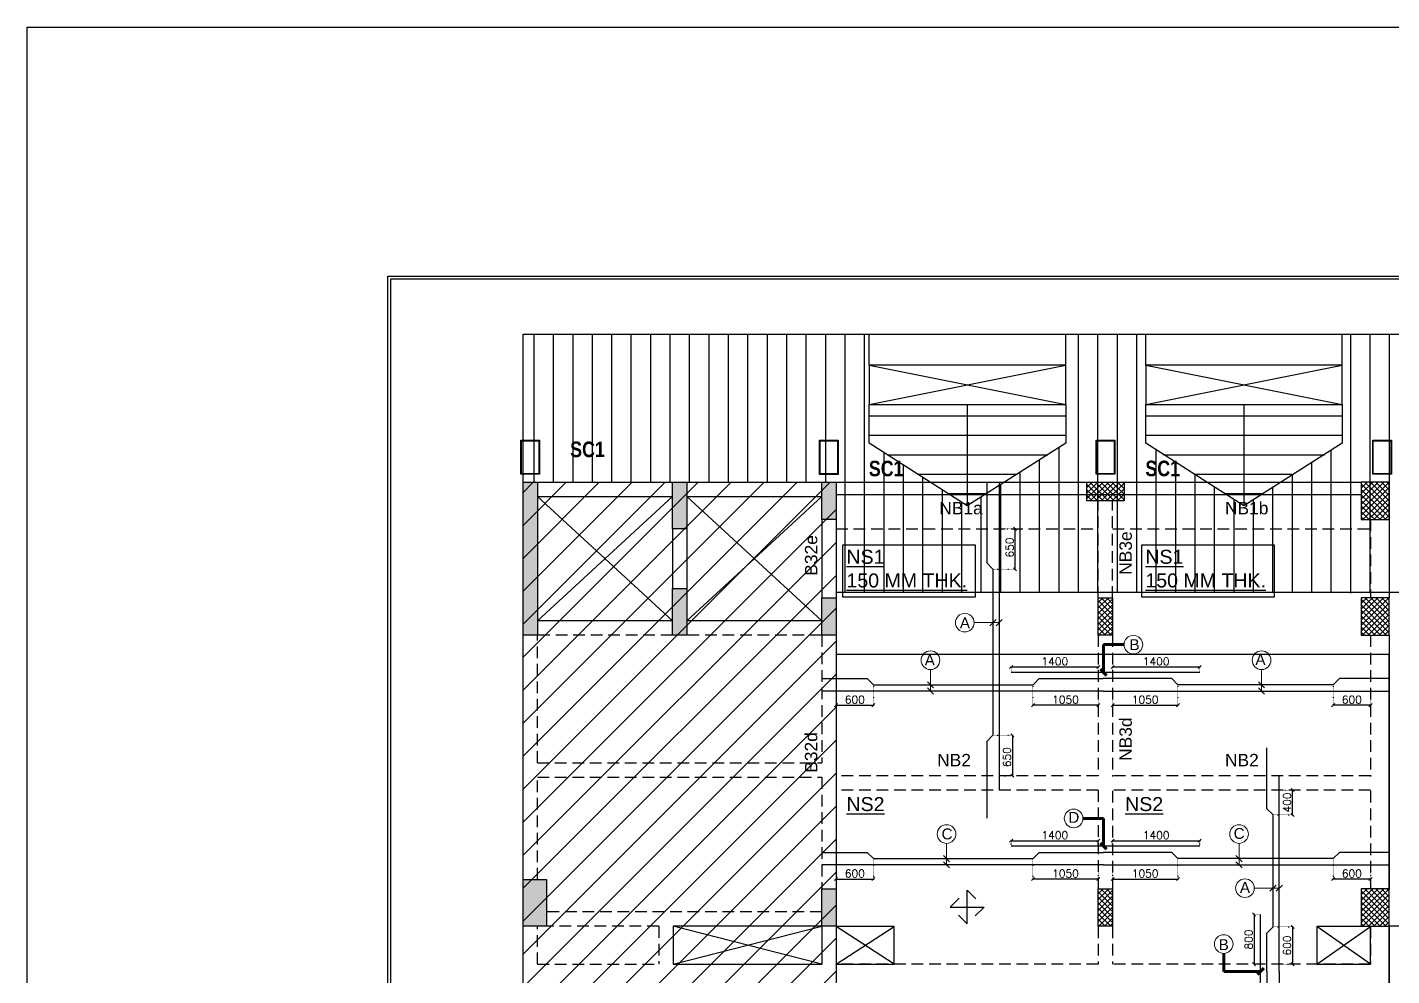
# Model space of a CAD drawing. Header units: millimetres. Extents: x 1864042 to 2029466, y -1645991 to -1593441.
# Drawn here: x 1864042 to 1885972, y -1608689 to -1593441 of the extents above; entities that cross this region are included whole.
import ezdxf

# ---------------------------------------------------------------- set-up
doc = ezdxf.new("R2010")
doc.units = ezdxf.units.MM
doc.header["$MEASUREMENT"] = 0
doc.header["$PDMODE"] = 98
for name, pattern in [('1', [0]), ('CONTINOUS', [0]), ('DOT', [0.25, 0, -0.25]), ('HIDDEN', [0.375, 0.25, -0.125])]:
    doc.linetypes.add(name, pattern=pattern)
for name, color, linetype in [('BEAM NO', 7, '1'), ('BEAM-230X300', 122, 'Continuous'), ('BEAM-230X450', 31, 'Continuous'), ('BEAM-230X600', 150, 'Continuous'), ('BEAM-300X600', 4, 'Continuous'), ('DIM', 191, 'Continuous'), ('Main Block', 7, 'Continuous'), ('Roof', 7, 'Continuous'), ('s-steel', 1, 'Continuous'), ('S-STRU. CUTOUT', 3, 'Continuous'), ('SLAB NO.', 4, 'Continuous'), ('STEEL', 1, 'Continuous'), ('Steel Col', 2, 'Continuous'), ('STR.COLUMN', 1, 'Continuous')]:
    doc.layers.add(name, color=color, linetype=linetype)
for name, color, linetype, lineweight in [('LEADER', 191, 'Continuous', 15), ('S-B5-230X600', 120, 'HIDDEN', 25), ('SLAB STEEL MARK', 133, 'Continuous', 30)]:
    doc.layers.add(name, color=color, linetype=linetype, lineweight=lineweight)
doc.styles.add('arial', font='arial.ttf')
doc.styles.add('DEEPAK', font='arial.ttf')
doc.styles.add('G3-TEXT', font='ARIALNB.TTF', dxfattribs={"height": 3})
doc.styles.add('ROMANS', font='romans.shx')
doc.styles.add('RS', font='romans.shx', dxfattribs={"width": 0.9})
doc.styles.add('style1', font='arial.ttf')
doc.dimstyles.new('KRUNAL-MM', dxfattribs={"dimtxt": 50, "dimasz": 35, "dimexe": 25, "dimexo": 0, "dimgap": 15, "dimtad": 1, "dimdec": 0, "dimzin": 0, "dimdsep": 46, "dimtxsty": 'RS', "dimblk": 'OBLIQUE', "dimcen": 0, "dimdle": 25, "dimclrd": 256, "dimclre": 256, "dimclrt": 7, "dimadec": 0, "dimazin": 0, "dimtfac": 1, "dimtdec": 0, "dimtix": 1, "dimtmove": 0, "dimatfit": 2, "dimfxl": 1, "dimtolj": 1, "dimtzin": 0, "dimlwd": -1, "dimlwe": -1, "dimarcsym": 0})
doc.dimstyles.new('pag', dxfattribs={"dimtxt": 180, "dimasz": 150, "dimexe": 100, "dimexo": 0, "dimgap": 50, "dimtad": 1, "dimdec": 0, "dimzin": 0, "dimdsep": 46, "dimtxsty": 'ROMANS', "dimblk": 'OBLIQUE', "dimcen": 0, "dimdle": 100, "dimclrd": 256, "dimclre": 256, "dimclrt": 256, "dimadec": 0, "dimazin": 0, "dimtfac": 1, "dimtdec": 0, "dimtmove": 2, "dimatfit": 3, "dimfxl": 1, "dimtolj": 1, "dimtzin": 0, "dimlwd": -1, "dimlwe": -1, "dimarcsym": 0})
pattern_1 = [(180, (175556.25, 0.07), (-4e-14, -312.5), [])]
pattern_2 = [(180, (171111.34, 0.06), (-4e-14, -312.5), [])]
pattern_3 = [(45, (95651.047, -572329.17), (-44.1941738, 44.1941738), []), (135, (95651.047, -572329.17), (-44.1941738, -44.1941738), [])]

# ---------------------------------------------------------------- blocks, each defined once
blk = doc.blocks.new('Roof_Latest')
at = {"layer": 'Roof', "transparency": 33554559}
h = blk.add_hatch(dxfattribs=at)
h.set_pattern_fill('ANSI31', color=8, scale=2500, angle=45)
h.paths.add_polyline_path([(1606962, -1500379), (1605378, -1501384), (1603802, -1500379), (1603802, -1499754), (1603802, -1499126), (1603802, -1498626), (1602517, -1498626), (1602517, -1499126), (1602517, -1499754), (1602517, -1500379), (1600933, -1501384), (1599357, -1500379), (1599357, -1499754), (1599357, -1499126), (1599357, -1498626), (1593795, -1498626), (1593795, -1501004), (1598825, -1501004), (1598825, -1502776), (1609207, -1502789), (1621271, -1498626), (1606962, -1498626), (1606962, -1499126), (1606962, -1499754)])
h = blk.add_hatch(dxfattribs=at)
h.set_pattern_fill('ANSI31', color=8, scale=2500, angle=135)
h.set_pattern_definition(pattern_2)
h.paths.add_polyline_path([(1600933, -1499754), (1599357, -1499754), (1599357, -1500379), (1600933, -1501384), (1600933, -1499754)])
h = blk.add_hatch(dxfattribs=at)
h.set_pattern_fill('ANSI31', color=8, scale=2500, angle=135)
h.set_pattern_definition(pattern_2)
h.paths.add_polyline_path([(1600933, -1501384), (1602517, -1500379), (1602517, -1499754), (1600933, -1499754)])
h = blk.add_hatch(dxfattribs=at)
h.set_pattern_fill('ANSI31', color=8, scale=2500, angle=135)
h.set_pattern_definition(pattern_1)
h.paths.add_polyline_path([(1605378, -1499754), (1603802, -1499754), (1603802, -1500379), (1605378, -1501384), (1605378, -1499754)])
h = blk.add_hatch(dxfattribs=at)
h.set_pattern_fill('ANSI31', color=8, scale=2500, angle=135)
h.set_pattern_definition(pattern_1)
h.paths.add_polyline_path([(1605378, -1501384), (1606962, -1500379), (1606962, -1499754), (1605378, -1499754)])
at = {"layer": 'Roof', "color": 6}
for p, q in [((1593795, -1524494), (1593795, -1498626)), ((1593795, -1498626), (1621271, -1498626)), ((1599357, -1499126), (1599357, -1498626)), ((1602517, -1499126), (1602517, -1498626)), ((1603802, -1499126), (1603802, -1498626)), ((1606962, -1499126), (1606962, -1498626)), ((1602517, -1499126), (1599357, -1499126)), ((1599357, -1499126), (1599357, -1499754)), ((1602517, -1499754), (1602517, -1499126)), ((1606962, -1499126), (1603802, -1499126)), ((1603802, -1499126), (1603802, -1499754)), ((1606962, -1499754), (1606962, -1499126)), ((1599357, -1499754), (1602517, -1499754)), ((1599357, -1500379), (1599357, -1499754)), ((1599357, -1499754), (1602517, -1499754)), ((1600933, -1499754), (1600933, -1501384)), ((1602517, -1499754), (1602517, -1500379)), ((1603802, -1499754), (1606962, -1499754)), ((1603802, -1500379), (1603802, -1499754)), ((1603802, -1499754), (1606962, -1499754)), ((1605378, -1499754), (1605378, -1501384)), ((1606962, -1499754), (1606962, -1500379)), ((1600933, -1501384), (1599357, -1500379)), ((1602517, -1500379), (1600933, -1501384)), ((1605378, -1501384), (1603802, -1500379)), ((1606962, -1500379), (1605378, -1501384)), ((1593795, -1501004), (1598825, -1501004)), ((1598825, -1501004), (1598825, -1519364)), ((1600933, -1501384), (1600933, -1501384)), ((1605378, -1501384), (1605378, -1501384)), ((1609207, -1502776), (1598825, -1502776)), ((1607715, -1503774), (1598825, -1503774)), ((1607715, -1515564), (1607715, -1503774)), ((1621271, -1508144), (1607715, -1508144))]:
    blk.add_line(p, q, dxfattribs=at)
at = {"layer": 'S-STRU. CUTOUT', "ltscale": 0.5}
for p, q in [((1599357, -1499126), (1602517, -1499754)), ((1599357, -1499754), (1602517, -1499126)), ((1603802, -1499126), (1606962, -1499754)), ((1603802, -1499754), (1606962, -1499126))]:
    blk.add_line(p, q, dxfattribs=at)
blk = doc.blocks.new('_Oblique')
at = {"color": 0, "linetype": 'ByBlock', "lineweight": -2}
blk.add_line((-0.5, -0.5), (0.5, 0.5), dxfattribs=at)
blk = doc.blocks.new('*D28')
at = {"layer": 'Defpoints', "color": 0, "transparency": 16777216}
for p in [(1880206, -1604013), (1881256, -1604113), (1880206, -1604340)]:
    blk.add_point(p, dxfattribs=at)
at = {"layer": 'DIM', "color": 191, "linetype": 'DOT', "ltscale": 5, "transparency": 16777216}
for p, q in [((1880206, -1604023), (1880206, -1604350)), ((1881256, -1604123), (1881256, -1604350))]:
    blk.add_line(p, q, dxfattribs=at)
at = {"layer": 'DIM', "color": 191, "ltscale": 5, "transparency": 16777216}
blk.add_line((1881266, -1604340), (1880196, -1604340), dxfattribs=at)
at = {"layer": 'DIM', "color": 191, "linetype": 'ByBlock', "transparency": 16777216, "xscale": 50, "yscale": 50, "zscale": 50, "rotation": 180}
blk.add_blockref('_Oblique', (1880206, -1604340), dxfattribs=at)
at = {"layer": 'DIM', "color": 191, "linetype": 'ByBlock', "transparency": 16777216, "xscale": 50, "yscale": 50, "zscale": 50}
blk.add_blockref('_Oblique', (1881256, -1604340), dxfattribs=at)
at = {"layer": 'DIM', "color": 7, "transparency": 16777216, "insert": (1880731, -1604252), "char_height": 125, "attachment_point": 5, "style": 'ROMANS'}
blk.add_mtext('\\A1;1050', dxfattribs=at)
blk = doc.blocks.new('*D29')
at = {"layer": 'Defpoints', "color": 0, "transparency": 16777216}
for p in [(1877041, -1604113), (1877641, -1604013), (1877641, -1604340)]:
    blk.add_point(p, dxfattribs=at)
at = {"layer": 'DIM', "color": 191, "linetype": 'DOT', "ltscale": 5, "transparency": 16777216}
for p, q in [((1877041, -1604123), (1877041, -1604350)), ((1877641, -1604023), (1877641, -1604350))]:
    blk.add_line(p, q, dxfattribs=at)
at = {"layer": 'DIM', "color": 191, "ltscale": 5, "transparency": 16777216}
blk.add_line((1877031, -1604340), (1877651, -1604340), dxfattribs=at)
at = {"layer": 'DIM', "color": 191, "linetype": 'ByBlock', "transparency": 16777216, "xscale": 50, "yscale": 50, "zscale": 50, "rotation": 180}
blk.add_blockref('_Oblique', (1877041, -1604340), dxfattribs=at)
at = {"layer": 'DIM', "color": 191, "linetype": 'ByBlock', "transparency": 16777216, "xscale": 50, "yscale": 50, "zscale": 50}
blk.add_blockref('_Oblique', (1877641, -1604340), dxfattribs=at)
at = {"layer": 'DIM', "color": 7, "transparency": 16777216, "insert": (1877341, -1604252), "char_height": 125, "attachment_point": 5, "style": 'ROMANS'}
blk.add_mtext('\\A1;600', dxfattribs=at)
blk = doc.blocks.new('*D30')
at = {"layer": 'Defpoints', "color": 0, "transparency": 16777216}
for p in [(1881486, -1604113), (1882535, -1604013), (1882535, -1604340)]:
    blk.add_point(p, dxfattribs=at)
at = {"layer": 'DIM', "color": 191, "linetype": 'DOT', "ltscale": 5, "transparency": 16777216}
for p, q in [((1881486, -1604123), (1881486, -1604350)), ((1882535, -1604023), (1882535, -1604350))]:
    blk.add_line(p, q, dxfattribs=at)
at = {"layer": 'DIM', "color": 191, "ltscale": 5, "transparency": 16777216}
blk.add_line((1881476, -1604340), (1882545, -1604340), dxfattribs=at)
at = {"layer": 'DIM', "color": 191, "linetype": 'ByBlock', "transparency": 16777216, "xscale": 50, "yscale": 50, "zscale": 50, "rotation": 180}
blk.add_blockref('_Oblique', (1881486, -1604340), dxfattribs=at)
at = {"layer": 'DIM', "color": 191, "linetype": 'ByBlock', "transparency": 16777216, "xscale": 50, "yscale": 50, "zscale": 50}
blk.add_blockref('_Oblique', (1882535, -1604340), dxfattribs=at)
at = {"layer": 'DIM', "color": 7, "transparency": 16777216, "insert": (1882011, -1604252), "char_height": 125, "attachment_point": 5, "style": 'ROMANS'}
blk.add_mtext('\\A1;1050', dxfattribs=at)
blk = doc.blocks.new('*D31')
at = {"layer": 'Defpoints', "color": 0, "transparency": 16777216}
for p in [(1885031, -1604013), (1885631, -1604113), (1885031, -1604340)]:
    blk.add_point(p, dxfattribs=at)
at = {"layer": 'DIM', "color": 191, "linetype": 'DOT', "ltscale": 5, "transparency": 16777216}
for p, q in [((1885031, -1604023), (1885031, -1604350)), ((1885631, -1604123), (1885631, -1604350))]:
    blk.add_line(p, q, dxfattribs=at)
at = {"layer": 'DIM', "color": 191, "ltscale": 5, "transparency": 16777216}
blk.add_line((1885641, -1604340), (1885021, -1604340), dxfattribs=at)
at = {"layer": 'DIM', "color": 191, "linetype": 'ByBlock', "transparency": 16777216, "xscale": 50, "yscale": 50, "zscale": 50, "rotation": 180}
blk.add_blockref('_Oblique', (1885031, -1604340), dxfattribs=at)
at = {"layer": 'DIM', "color": 191, "linetype": 'ByBlock', "transparency": 16777216, "xscale": 50, "yscale": 50, "zscale": 50}
blk.add_blockref('_Oblique', (1885631, -1604340), dxfattribs=at)
at = {"layer": 'DIM', "color": 7, "transparency": 16777216, "insert": (1885331, -1604252), "char_height": 125, "attachment_point": 5, "style": 'ROMANS'}
blk.add_mtext('\\A1;600', dxfattribs=at)
blk = doc.blocks.new('*D32')
at = {"layer": 'Defpoints', "color": 0, "transparency": 16777216}
for p in [(1881256, -1603724), (1879856, -1603813), (1881256, -1603813)]:
    blk.add_point(p, dxfattribs=at)
at = {"layer": 'DIM', "color": 191, "ltscale": 5, "transparency": 16777216}
blk.add_line((1879846, -1603724), (1881266, -1603724), dxfattribs=at)
at = {"layer": 'DIM', "color": 191, "linetype": 'DOT', "ltscale": 5, "transparency": 16777216}
for p, q in [((1879856, -1603803), (1879856, -1603714)), ((1881256, -1603803), (1881256, -1603714))]:
    blk.add_line(p, q, dxfattribs=at)
at = {"layer": 'DIM', "color": 191, "linetype": 'ByBlock', "transparency": 16777216, "xscale": 50, "yscale": 50, "zscale": 50, "rotation": 180}
blk.add_blockref('_Oblique', (1879856, -1603724), dxfattribs=at)
at = {"layer": 'DIM', "color": 191, "linetype": 'ByBlock', "transparency": 16777216, "xscale": 50, "yscale": 50, "zscale": 50}
blk.add_blockref('_Oblique', (1881256, -1603724), dxfattribs=at)
at = {"layer": 'DIM', "color": 7, "transparency": 16777216, "insert": (1880556, -1603636), "char_height": 125, "attachment_point": 5, "style": 'ROMANS'}
blk.add_mtext('\\A1;1400', dxfattribs=at)
blk = doc.blocks.new('*D33')
at = {"layer": 'Defpoints', "color": 0, "transparency": 16777216}
for p in [(1882886, -1603724), (1881486, -1603813), (1882886, -1603813)]:
    blk.add_point(p, dxfattribs=at)
at = {"layer": 'DIM', "color": 191, "ltscale": 5, "transparency": 16777216}
blk.add_line((1881476, -1603724), (1882896, -1603724), dxfattribs=at)
at = {"layer": 'DIM', "color": 191, "linetype": 'DOT', "ltscale": 5, "transparency": 16777216}
for p, q in [((1881486, -1603803), (1881486, -1603714)), ((1882886, -1603803), (1882886, -1603714))]:
    blk.add_line(p, q, dxfattribs=at)
at = {"layer": 'DIM', "color": 191, "linetype": 'ByBlock', "transparency": 16777216, "xscale": 50, "yscale": 50, "zscale": 50, "rotation": 180}
blk.add_blockref('_Oblique', (1881486, -1603724), dxfattribs=at)
at = {"layer": 'DIM', "color": 191, "linetype": 'ByBlock', "transparency": 16777216, "xscale": 50, "yscale": 50, "zscale": 50}
blk.add_blockref('_Oblique', (1882886, -1603724), dxfattribs=at)
at = {"layer": 'DIM', "color": 7, "transparency": 16777216, "insert": (1882186, -1603636), "char_height": 125, "attachment_point": 5, "style": 'ROMANS'}
blk.add_mtext('\\A1;1400', dxfattribs=at)
blk = doc.blocks.new('*D34')
at = {"layer": 'Defpoints', "color": 0, "transparency": 16777216}
for p in [(1879562, -1604824), (1879661, -1605474), (1879875, -1605474)]:
    blk.add_point(p, dxfattribs=at)
at = {"layer": 'DIM', "color": 191, "linetype": 'DOT', "ltscale": 5, "transparency": 16777216}
for p, q in [((1879572, -1604824), (1879885, -1604824)), ((1879671, -1605474), (1879885, -1605474))]:
    blk.add_line(p, q, dxfattribs=at)
at = {"layer": 'DIM', "color": 191, "ltscale": 5, "transparency": 16777216}
blk.add_line((1879875, -1604814), (1879875, -1605484), dxfattribs=at)
at = {"layer": 'DIM', "color": 191, "linetype": 'ByBlock', "transparency": 16777216, "xscale": 50, "yscale": 50, "zscale": 50}
for p, rotation in [((1879875, -1604824), 90), ((1879875, -1605474), 270)]:
    blk.add_blockref('_Oblique', p, dxfattribs=dict(at, rotation=rotation))
at = {"layer": 'DIM', "color": 7, "transparency": 16777216, "insert": (1879787, -1605174), "char_height": 125, "attachment_point": 5, "rotation": 90, "style": 'ROMANS'}
blk.add_mtext('\\A1;650', dxfattribs=at)
blk = doc.blocks.new('*D35')
at = {"layer": 'Defpoints', "color": 0, "transparency": 16777216}
for p in [(1879662, -1601504), (1879918, -1601504), (1879562, -1602154)]:
    blk.add_point(p, dxfattribs=at)
at = {"layer": 'DIM', "color": 191, "linetype": 'DOT', "ltscale": 5, "transparency": 16777216}
for p, q in [((1879672, -1601504), (1879928, -1601504)), ((1879572, -1602154), (1879928, -1602154))]:
    blk.add_line(p, q, dxfattribs=at)
at = {"layer": 'DIM', "color": 191, "ltscale": 5, "transparency": 16777216}
blk.add_line((1879918, -1602164), (1879918, -1601494), dxfattribs=at)
at = {"layer": 'DIM', "color": 191, "linetype": 'ByBlock', "transparency": 16777216, "xscale": 50, "yscale": 50, "zscale": 50}
for p, rotation in [((1879918, -1601504), 90), ((1879918, -1602154), 270)]:
    blk.add_blockref('_Oblique', p, dxfattribs=dict(at, rotation=rotation))
at = {"layer": 'DIM', "color": 7, "transparency": 16777216, "insert": (1879830, -1601804), "char_height": 125, "attachment_point": 5, "rotation": 90, "style": 'ROMANS'}
blk.add_mtext('\\A1;650', dxfattribs=at)
blk = doc.blocks.new('*D40')
at = {"layer": 'Defpoints', "color": 0, "transparency": 16777216}
for p in [(1884164, -1605704), (1884378, -1605704), (1884065, -1606104)]:
    blk.add_point(p, dxfattribs=at)
at = {"layer": 'DIM', "color": 191, "linetype": 'DOT', "ltscale": 5, "transparency": 16777216}
for p, q in [((1884174, -1605704), (1884388, -1605704)), ((1884075, -1606104), (1884388, -1606104))]:
    blk.add_line(p, q, dxfattribs=at)
at = {"layer": 'DIM', "color": 191, "ltscale": 5, "transparency": 16777216}
blk.add_line((1884378, -1606114), (1884378, -1605694), dxfattribs=at)
at = {"layer": 'DIM', "color": 191, "linetype": 'ByBlock', "transparency": 16777216, "xscale": 50, "yscale": 50, "zscale": 50}
for p, rotation in [((1884378, -1605704), 90), ((1884378, -1606104), 270)]:
    blk.add_blockref('_Oblique', p, dxfattribs=dict(at, rotation=rotation))
at = {"layer": 'DIM', "color": 7, "transparency": 16777216, "insert": (1884290, -1605904), "char_height": 125, "attachment_point": 5, "rotation": 90, "style": 'ROMANS'}
blk.add_mtext('\\A1;400', dxfattribs=at)
blk = doc.blocks.new('*D41')
at = {"layer": 'Defpoints', "color": 0, "transparency": 16777216}
for p in [(1884065, -1607904), (1884165, -1608504), (1884378, -1608504)]:
    blk.add_point(p, dxfattribs=at)
at = {"layer": 'DIM', "color": 191, "ltscale": 5, "transparency": 16777216}
blk.add_line((1884378, -1607894), (1884378, -1608514), dxfattribs=at)
at = {"layer": 'DIM', "color": 191, "linetype": 'DOT', "ltscale": 5, "transparency": 16777216}
for p, q in [((1884075, -1607904), (1884388, -1607904)), ((1884175, -1608504), (1884388, -1608504))]:
    blk.add_line(p, q, dxfattribs=at)
at = {"layer": 'DIM', "color": 191, "linetype": 'ByBlock', "transparency": 16777216, "xscale": 50, "yscale": 50, "zscale": 50}
for p, rotation in [((1884378, -1607904), 90), ((1884378, -1608504), 270)]:
    blk.add_blockref('_Oblique', p, dxfattribs=dict(at, rotation=rotation))
at = {"layer": 'DIM', "color": 7, "transparency": 16777216, "insert": (1884290, -1608204), "char_height": 125, "attachment_point": 5, "rotation": 90, "style": 'ROMANS'}
blk.add_mtext('\\A1;600', dxfattribs=at)
blk = doc.blocks.new('*D45')
at = {"layer": 'Defpoints', "color": 0, "transparency": 16777216}
for p in [(1883864, -1607704), (1883759, -1608504), (1883864, -1608504)]:
    blk.add_point(p, dxfattribs=at)
at = {"layer": 'DIM', "color": 191, "linetype": 'DOT', "ltscale": 5, "transparency": 16777216}
for p, q in [((1883854, -1607704), (1883749, -1607704)), ((1883854, -1608504), (1883749, -1608504))]:
    blk.add_line(p, q, dxfattribs=at)
at = {"layer": 'DIM', "color": 191, "ltscale": 5, "transparency": 16777216}
blk.add_line((1883759, -1607694), (1883759, -1608514), dxfattribs=at)
at = {"layer": 'DIM', "color": 191, "linetype": 'ByBlock', "transparency": 16777216, "xscale": 50, "yscale": 50, "zscale": 50}
for p, rotation in [((1883759, -1607704), 90), ((1883759, -1608504), 270)]:
    blk.add_blockref('_Oblique', p, dxfattribs=dict(at, rotation=rotation))
at = {"layer": 'DIM', "color": 7, "transparency": 16777216, "insert": (1883672, -1608104), "char_height": 125, "attachment_point": 5, "rotation": 90, "style": 'ROMANS'}
blk.add_mtext('\\A1;800', dxfattribs=at)
blk = doc.blocks.new('*D46')
at = {"layer": 'Defpoints', "color": 0, "transparency": 16777216}
for p in [(1880206, -1606807), (1881256, -1606907), (1880206, -1607134)]:
    blk.add_point(p, dxfattribs=at)
at = {"layer": 'DIM', "color": 191, "linetype": 'DOT', "ltscale": 5, "transparency": 16777216}
for p, q in [((1880206, -1606817), (1880206, -1607144)), ((1881256, -1606917), (1881256, -1607144))]:
    blk.add_line(p, q, dxfattribs=at)
at = {"layer": 'DIM', "color": 191, "ltscale": 5, "transparency": 16777216}
blk.add_line((1881266, -1607134), (1880196, -1607134), dxfattribs=at)
at = {"layer": 'DIM', "color": 191, "linetype": 'ByBlock', "transparency": 16777216, "xscale": 50, "yscale": 50, "zscale": 50, "rotation": 180}
blk.add_blockref('_Oblique', (1880206, -1607134), dxfattribs=at)
at = {"layer": 'DIM', "color": 191, "linetype": 'ByBlock', "transparency": 16777216, "xscale": 50, "yscale": 50, "zscale": 50}
blk.add_blockref('_Oblique', (1881256, -1607134), dxfattribs=at)
at = {"layer": 'DIM', "color": 7, "transparency": 16777216, "insert": (1880731, -1607046), "char_height": 125, "attachment_point": 5, "style": 'ROMANS'}
blk.add_mtext('\\A1;1050', dxfattribs=at)
blk = doc.blocks.new('*D47')
at = {"layer": 'Defpoints', "color": 0, "transparency": 16777216}
for p in [(1877041, -1606907), (1877641, -1606807), (1877641, -1607134)]:
    blk.add_point(p, dxfattribs=at)
at = {"layer": 'DIM', "color": 191, "linetype": 'DOT', "ltscale": 5, "transparency": 16777216}
for p, q in [((1877041, -1606917), (1877041, -1607144)), ((1877641, -1606817), (1877641, -1607144))]:
    blk.add_line(p, q, dxfattribs=at)
at = {"layer": 'DIM', "color": 191, "ltscale": 5, "transparency": 16777216}
blk.add_line((1877031, -1607134), (1877651, -1607134), dxfattribs=at)
at = {"layer": 'DIM', "color": 191, "linetype": 'ByBlock', "transparency": 16777216, "xscale": 50, "yscale": 50, "zscale": 50, "rotation": 180}
blk.add_blockref('_Oblique', (1877041, -1607134), dxfattribs=at)
at = {"layer": 'DIM', "color": 191, "linetype": 'ByBlock', "transparency": 16777216, "xscale": 50, "yscale": 50, "zscale": 50}
blk.add_blockref('_Oblique', (1877641, -1607134), dxfattribs=at)
at = {"layer": 'DIM', "color": 7, "transparency": 16777216, "insert": (1877341, -1607046), "char_height": 125, "attachment_point": 5, "style": 'ROMANS'}
blk.add_mtext('\\A1;600', dxfattribs=at)
blk = doc.blocks.new('*D48')
at = {"layer": 'Defpoints', "color": 0, "transparency": 16777216}
for p in [(1881486, -1606907), (1882535, -1606807), (1882535, -1607134)]:
    blk.add_point(p, dxfattribs=at)
at = {"layer": 'DIM', "color": 191, "linetype": 'DOT', "ltscale": 5, "transparency": 16777216}
for p, q in [((1881486, -1606917), (1881486, -1607144)), ((1882535, -1606817), (1882535, -1607144))]:
    blk.add_line(p, q, dxfattribs=at)
at = {"layer": 'DIM', "color": 191, "ltscale": 5, "transparency": 16777216}
blk.add_line((1881476, -1607134), (1882545, -1607134), dxfattribs=at)
at = {"layer": 'DIM', "color": 191, "linetype": 'ByBlock', "transparency": 16777216, "xscale": 50, "yscale": 50, "zscale": 50, "rotation": 180}
blk.add_blockref('_Oblique', (1881486, -1607134), dxfattribs=at)
at = {"layer": 'DIM', "color": 191, "linetype": 'ByBlock', "transparency": 16777216, "xscale": 50, "yscale": 50, "zscale": 50}
blk.add_blockref('_Oblique', (1882535, -1607134), dxfattribs=at)
at = {"layer": 'DIM', "color": 7, "transparency": 16777216, "insert": (1882011, -1607046), "char_height": 125, "attachment_point": 5, "style": 'ROMANS'}
blk.add_mtext('\\A1;1050', dxfattribs=at)
blk = doc.blocks.new('*D49')
at = {"layer": 'Defpoints', "color": 0, "transparency": 16777216}
for p in [(1885031, -1606807), (1885631, -1606907), (1885031, -1607134)]:
    blk.add_point(p, dxfattribs=at)
at = {"layer": 'DIM', "color": 191, "linetype": 'DOT', "ltscale": 5, "transparency": 16777216}
for p, q in [((1885031, -1606817), (1885031, -1607144)), ((1885631, -1606917), (1885631, -1607144))]:
    blk.add_line(p, q, dxfattribs=at)
at = {"layer": 'DIM', "color": 191, "ltscale": 5, "transparency": 16777216}
blk.add_line((1885641, -1607134), (1885021, -1607134), dxfattribs=at)
at = {"layer": 'DIM', "color": 191, "linetype": 'ByBlock', "transparency": 16777216, "xscale": 50, "yscale": 50, "zscale": 50, "rotation": 180}
blk.add_blockref('_Oblique', (1885031, -1607134), dxfattribs=at)
at = {"layer": 'DIM', "color": 191, "linetype": 'ByBlock', "transparency": 16777216, "xscale": 50, "yscale": 50, "zscale": 50}
blk.add_blockref('_Oblique', (1885631, -1607134), dxfattribs=at)
at = {"layer": 'DIM', "color": 7, "transparency": 16777216, "insert": (1885331, -1607046), "char_height": 125, "attachment_point": 5, "style": 'ROMANS'}
blk.add_mtext('\\A1;600', dxfattribs=at)
blk = doc.blocks.new('*D50')
at = {"layer": 'Defpoints', "color": 0, "transparency": 16777216}
for p in [(1881256, -1606518), (1879856, -1606607), (1881256, -1606607)]:
    blk.add_point(p, dxfattribs=at)
at = {"layer": 'DIM', "color": 191, "ltscale": 5, "transparency": 16777216}
blk.add_line((1879846, -1606518), (1881266, -1606518), dxfattribs=at)
at = {"layer": 'DIM', "color": 191, "linetype": 'DOT', "ltscale": 5, "transparency": 16777216}
for p, q in [((1879856, -1606597), (1879856, -1606508)), ((1881256, -1606597), (1881256, -1606508))]:
    blk.add_line(p, q, dxfattribs=at)
at = {"layer": 'DIM', "color": 191, "linetype": 'ByBlock', "transparency": 16777216, "xscale": 50, "yscale": 50, "zscale": 50, "rotation": 180}
blk.add_blockref('_Oblique', (1879856, -1606518), dxfattribs=at)
at = {"layer": 'DIM', "color": 191, "linetype": 'ByBlock', "transparency": 16777216, "xscale": 50, "yscale": 50, "zscale": 50}
blk.add_blockref('_Oblique', (1881256, -1606518), dxfattribs=at)
at = {"layer": 'DIM', "color": 7, "transparency": 16777216, "insert": (1880556, -1606430), "char_height": 125, "attachment_point": 5, "style": 'ROMANS'}
blk.add_mtext('\\A1;1400', dxfattribs=at)
blk = doc.blocks.new('*D51')
at = {"layer": 'Defpoints', "color": 0, "transparency": 16777216}
for p in [(1882886, -1606518), (1881486, -1606607), (1882886, -1606607)]:
    blk.add_point(p, dxfattribs=at)
at = {"layer": 'DIM', "color": 191, "ltscale": 5, "transparency": 16777216}
blk.add_line((1881476, -1606518), (1882896, -1606518), dxfattribs=at)
at = {"layer": 'DIM', "color": 191, "linetype": 'DOT', "ltscale": 5, "transparency": 16777216}
for p, q in [((1881486, -1606597), (1881486, -1606508)), ((1882886, -1606597), (1882886, -1606508))]:
    blk.add_line(p, q, dxfattribs=at)
at = {"layer": 'DIM', "color": 191, "linetype": 'ByBlock', "transparency": 16777216, "xscale": 50, "yscale": 50, "zscale": 50, "rotation": 180}
blk.add_blockref('_Oblique', (1881486, -1606518), dxfattribs=at)
at = {"layer": 'DIM', "color": 191, "linetype": 'ByBlock', "transparency": 16777216, "xscale": 50, "yscale": 50, "zscale": 50}
blk.add_blockref('_Oblique', (1882886, -1606518), dxfattribs=at)
at = {"layer": 'DIM', "color": 7, "transparency": 16777216, "insert": (1882186, -1606430), "char_height": 125, "attachment_point": 5, "style": 'ROMANS'}
blk.add_mtext('\\A1;1400', dxfattribs=at)
blk = doc.blocks.new('*U10')
at = {"layer": 'STEEL'}
for points in [[(707738, 27916), (707888, 27766), (707888, 28344), (708038, 28194)], [(707749, 28205), (707599, 28055), (708177, 28055), (708027, 27905)]]:
    blk.add_lwpolyline(points, dxfattribs=at)
blk = doc.blocks.new('G$CECFCBF78')
at = {"layer": 'Steel Col', "color": 6}
for points in [[(-13505, 1276), (-13205, 1276), (-13205, 726), (-13505, 726)], [(-13495, 1266), (-13215, 1266), (-13215, 736), (-13495, 736)], [(-8705, 1275), (-8405, 1275), (-8405, 725), (-8705, 725)], [(-8695, 1265), (-8415, 1265), (-8415, 735), (-8695, 735)], [(-4260, 1276), (-3960, 1276), (-3960, 726), (-4260, 726)], [(-4250, 1266), (-3970, 1266), (-3970, 736), (-4250, 736)], [(185, 1276), (485, 1276), (485, 726), (185, 726)], [(195, 1266), (475, 1266), (475, 736), (195, 736)]]:
    blk.add_lwpolyline(points, close=True, dxfattribs=at)
at = {"color": 1, "style": 'G3-TEXT'}
for p in [(-12713, 1002), (-7913, 694), (-3468, 695)]:
    blk.add_text('SC1', height=250, dxfattribs=at).set_placement(p)

msp = doc.modelspace()

# ---------------------------------------------------------------- hatches: boundary and pattern name
at = {"layer": 'Main Block', "linetype": 'Continuous', "transparency": 33554559}
h = msp.add_hatch(dxfattribs=at)
h.set_pattern_fill('ANSI31', color=6, scale=3000)
h.set_pattern_definition([(45, (94642.63, 103861.06), (-265.165043, 265.165043), [])])
h.paths.add_polyline_path([(1877040.7, -1600753.8), (1872010.7, -1600753.8), (1872010.7, -1619113.8), (1877040.7, -1619113.8)])
at = {"layer": 'STR.COLUMN', "transparency": 33554687}
h = msp.add_hatch(color=256, dxfattribs=at)
h.dxf.hatch_style = 1
h.paths.add_polyline_path([(1872010.7, -1600753.8), (1872010.7, -1603213.8), (1872240.7, -1603213.8), (1872240.7, -1600753.8)])
h = msp.add_hatch(color=256, dxfattribs=at)
h.dxf.hatch_style = 1
h.paths.add_polyline_path([(1874410.7, -1601503.8), (1874640.7, -1601503.8), (1874640.7, -1600753.8), (1874410.7, -1600753.8)])
h = msp.add_hatch(color=256, dxfattribs=at)
h.dxf.hatch_style = 1
h.paths.add_polyline_path([(1876810.7, -1601353.8), (1877040.7, -1601353.8), (1877040.7, -1600753.8), (1876810.7, -1600753.8)])
at = {"layer": 'STR.COLUMN'}
h = msp.add_hatch(dxfattribs=at)
h.set_pattern_fill('ANSI37', color=8, scale=500)
h.set_pattern_definition(pattern_3)
h.paths.add_polyline_path([(1881070.8, -1600753.8), (1881670.8, -1600753.8), (1881670.8, -1601053.8), (1881070.8, -1601053.8)])
h = msp.add_hatch(dxfattribs=at)
h.set_pattern_fill('ANSI37', color=8, scale=500)
h.set_pattern_definition(pattern_3)
h.paths.add_polyline_path([(1885930.4, -1600753.8), (1885480.7, -1600753.8), (1885480.7, -1601353.8), (1885930.4, -1601353.8)])
at = {"layer": 'STR.COLUMN', "transparency": 33554687}
h = msp.add_hatch(color=256, dxfattribs=at)
h.dxf.hatch_style = 1
h.paths.add_polyline_path([(1874410.7, -1603213.8), (1874640.7, -1603213.8), (1874640.7, -1602463.8), (1874410.7, -1602463.8)])
h = msp.add_hatch(color=256, dxfattribs=at)
h.dxf.hatch_style = 1
h.paths.add_polyline_path([(1876810.7, -1603213.8), (1877040.7, -1603213.8), (1877040.7, -1602613.8), (1876810.7, -1602613.8)])
at = {"layer": 'STR.COLUMN'}
h = msp.add_hatch(dxfattribs=at)
h.set_pattern_fill('ANSI37', color=8, scale=500)
h.set_pattern_definition(pattern_3)
h.paths.add_polyline_path([(1881255.8, -1602613.8), (1881485.8, -1602613.8), (1881485.8, -1603213.8), (1881255.8, -1603213.8)])
h = msp.add_hatch(dxfattribs=at)
h.set_pattern_fill('ANSI37', color=8, scale=500)
h.set_pattern_definition(pattern_3)
h.paths.add_polyline_path([(1885930.4, -1602613.8), (1885480.7, -1602613.8), (1885480.7, -1603213.8), (1885930.4, -1603213.8)])
at = {"layer": 'STR.COLUMN', "transparency": 33554687}
h = msp.add_hatch(color=256, dxfattribs=at)
h.dxf.hatch_style = 1
h.paths.add_polyline_path([(1872010.7, -1607143.8), (1872385.7, -1607143.8), (1872385.7, -1607893.8), (1872010.7, -1607893.8)])
h = msp.add_hatch(color=256, dxfattribs=at)
h.dxf.hatch_style = 1
h.paths.add_polyline_path([(1876810.7, -1607293.8), (1876810.7, -1607893.8), (1877040.7, -1607893.8), (1877040.7, -1607293.8)])
at = {"layer": 'STR.COLUMN'}
h = msp.add_hatch(dxfattribs=at)
h.set_pattern_fill('ANSI37', color=8, scale=500)
h.set_pattern_definition(pattern_3)
h.paths.add_polyline_path([(1881255.8, -1607293.8), (1881485.8, -1607293.8), (1881485.8, -1607893.8), (1881255.8, -1607893.8)])
h = msp.add_hatch(dxfattribs=at)
h.set_pattern_fill('ANSI37', color=8, scale=500)
h.set_pattern_definition(pattern_3)
h.paths.add_polyline_path([(1885930.7, -1607293.8), (1885480.7, -1607293.8), (1885480.7, -1607893.8), (1885930.7, -1607893.8)])

# ---------------------------------------------------------------- linework, layer by layer
at = {"color": 2}
msp.add_lwpolyline([(2029466.2, -1645991.4), (1864041.6, -1645991.4), (1864041.6, -1593441.4), (2029466.2, -1593441.4)], close=True, dxfattribs=at)
at = {"lineweight": -3}
for points in [[(1901338.8, -1641991.4), (1869838.8, -1641991.4), (1869838.8, -1597441.4), (1901338.8, -1597441.4)], [(1869882.3, -1641947.9), (1869882.3, -1597484.9), (1901295.3, -1597484.9), (1901295.3, -1641947.9)]]:
    msp.add_lwpolyline(points, close=True, dxfattribs=at)
at = {"layer": 'BEAM-230X300', "linetype": 'HIDDEN', "ltscale": 750}
msp.add_line((1874190.7, -1607893.8), (1874190.7, -1608503.8), dxfattribs=at)
at = {"layer": 'BEAM-230X300', "linetype": 'CONTINOUS', "ltscale": 750}
msp.add_line((1874420.7, -1607893.8), (1874420.7, -1608503.8), dxfattribs=at)
at = {"layer": 'BEAM-230X450', "linetype": 'HIDDEN', "ltscale": 750}
for p, q in [((1872240.7, -1605268.8), (1876810.7, -1605268.8)), ((1872240.7, -1605498.8), (1876810.7, -1605498.8)), ((1876810.7, -1607663.8), (1872385.7, -1607663.8)), ((1874190.7, -1607893.8), (1872385.7, -1607893.8)), ((1872240.7, -1608503.8), (1874190.7, -1608503.8))]:
    msp.add_line(p, q, dxfattribs=at)
at = {"layer": 'BEAM-230X450', "linetype": 'CONTINOUS', "ltscale": 750}
for p, q in [((1876810.7, -1607893.8), (1874420.7, -1607893.8)), ((1874420.7, -1608503.8), (1876810.7, -1608503.8))]:
    msp.add_line(p, q, dxfattribs=at)
at = {"layer": 'BEAM-230X600', "linetype": 'CONTINOUS', "ltscale": 750}
for p, q in [((1872240.7, -1600753.8), (1874410.7, -1600753.8)), ((1874640.7, -1600753.8), (1876810.7, -1600753.8)), ((1872240.7, -1600983.8), (1874410.7, -1600983.8)), ((1874640.7, -1600983.8), (1876810.7, -1600983.8)), ((1874410.7, -1601503.8), (1874410.7, -1602463.8)), ((1874640.7, -1601503.8), (1874640.7, -1602463.8)), ((1876810.7, -1601353.8), (1876810.7, -1602613.8)), ((1874410.7, -1602983.8), (1872240.7, -1602983.8)), ((1876810.7, -1602983.8), (1874640.7, -1602983.8)), ((1876810.7, -1607893.8), (1876810.7, -1608503.8))]:
    msp.add_line(p, q, dxfattribs=at)
at = {"layer": 'BEAM-230X600', "color": 2, "linetype": 'CONTINOUS', "ltscale": 750}
for p, q in [((1877040.7, -1600755.2), (1881070.8, -1600755.2)), ((1881670.8, -1600755.2), (1885480.7, -1600755.2)), ((1885480.7, -1600955.8), (1877040.7, -1600955.8))]:
    msp.add_line(p, q, dxfattribs=at)
at = {"layer": 'BEAM-230X600', "linetype": 'HIDDEN', "ltscale": 750}
for p, q in [((1881255.4, -1602615.2), (1881255.4, -1601055.2)), ((1881485.8, -1602615.2), (1881485.8, -1601055.2)), ((1877040.7, -1601353.8), (1877040.7, -1602613.8)), ((1872010.7, -1605488.8), (1872010.7, -1603213.8)), ((1872240.7, -1605268.8), (1872240.7, -1603213.8)), ((1874410.7, -1603213.8), (1872240.7, -1603213.8)), ((1876810.7, -1603213.8), (1874640.7, -1603213.8)), ((1876810.7, -1603213.8), (1876810.7, -1605268.8)), ((1877040.7, -1603213.8), (1877040.7, -1605488.8)), ((1881255.4, -1603215.2), (1881255.4, -1605473.9)), ((1881485.8, -1603215.2), (1881485.8, -1605488.8)), ((1881255.4, -1605473.9), (1877040.7, -1605473.9)), ((1885630.7, -1605473.9), (1881485.8, -1605473.9)), ((1872240.7, -1607143.8), (1872240.7, -1605498.8)), ((1876810.7, -1605498.8), (1876810.7, -1607293.8)), ((1881255.4, -1605703.9), (1877040.7, -1605703.9)), ((1881255.4, -1605703.9), (1881255.4, -1607295.2)), ((1885630.7, -1605703.9), (1881485.8, -1605703.9)), ((1872010.7, -1607143.8), (1872010.7, -1605718.8)), ((1877040.7, -1605718.8), (1877040.7, -1607293.8)), ((1881485.8, -1605718.8), (1881485.8, -1607295.2)), ((1872010.7, -1608503.8), (1872010.7, -1607893.8)), ((1872240.7, -1608503.8), (1872240.7, -1607893.8)), ((1877040.7, -1607893.8), (1877040.7, -1608503.9)), ((1881255.4, -1607895.2), (1881255.4, -1608503.9)), ((1881485.8, -1607895.2), (1881485.8, -1608503.9)), ((1881255.4, -1608503.9), (1877040.7, -1608503.9)), ((1885630.7, -1608503.9), (1881485.8, -1608503.9))]:
    msp.add_line(p, q, dxfattribs=at)
at = {"layer": 'BEAM-230X600', "color": 2, "linetype": 'HIDDEN', "ltscale": 750}
for p, q in [((1877040.7, -1601505.7), (1881255.4, -1601505.7)), ((1881485.8, -1601505.7), (1885630.7, -1601505.7))]:
    msp.add_line(p, q, dxfattribs=at)
at = {"layer": 'BEAM-300X600', "linetype": 'HIDDEN', "ltscale": 750}
for p, q in [((1885630.7, -1601355.2), (1885630.7, -1602615.2)), ((1885630.7, -1603215.2), (1885630.7, -1605488.8)), ((1885630.7, -1605718.8), (1885630.7, -1607295.2)), ((1885630.7, -1607895.2), (1885630.7, -1608503.9))]:
    msp.add_line(p, q, dxfattribs=at)
at = {"layer": 'BEAM-300X600', "linetype": 'CONTINOUS', "ltscale": 750}
for p, q in [((1885930.7, -1601355.2), (1885930.7, -1602615.2)), ((1885930.7, -1603215.2), (1885930.7, -1607295.2)), ((1885930.7, -1607895.2), (1885930.7, -1612430.2))]:
    msp.add_line(p, q, dxfattribs=at)
at = {"layer": 'LEADER'}
for centre in [(1879109.6, -1603012.5), (1881819.2, -1603365.8), (1878558.1, -1603617), (1883879.4, -1603617), (1880859.3, -1606159.9), (1878816.6, -1606411.1), (1883517.6, -1606411.1), (1883612.6, -1607281.1), (1883271.2, -1608179)]:
    msp.add_circle(centre, 150, dxfattribs=at)
at = {"layer": 's-steel'}
msp.add_line((1883864.5, -1609533.9), (1883864.5, -1607703.9), dxfattribs=at)
for points in [[(1879461.7, -1600755.2), (1879461.7, -1602053.8), (1879561.7, -1602153.8), (1879561.7, -1604823.9), (1879461.5, -1604923.9), (1879461.5, -1606153.9)], [(1879661.7, -1600755.2), (1879661.7, -1605703.9)], [(1876810.7, -1603912.6), (1877540.7, -1603912.6), (1877640.7, -1604012.6), (1880206.2, -1604012.6), (1880306.2, -1603912.6), (1881335.8, -1603912.6)], [(1882885.8, -1603812.6), (1879855.8, -1603812.6)], [(1885930.7, -1603912.6), (1885130.7, -1603912.6), (1885030.7, -1604012.6), (1882535.4, -1604012.6), (1882435.4, -1603912.6), (1881335.8, -1603912.6)], [(1881335.8, -1604112.6), (1876810.7, -1604112.6)], [(1881335.8, -1604112.6), (1885930.7, -1604112.6)], [(1883964.7, -1608618.9), (1883964.7, -1608003.9), (1884064.7, -1607903.9), (1884064.7, -1606103.8), (1883964.5, -1606003.8), (1883964.5, -1605023.9)], [(1884164.7, -1608618.9), (1884164.7, -1605473.9)], [(1876810.7, -1606706.6), (1877540.7, -1606706.6), (1877640.7, -1606806.6), (1880206.2, -1606806.6), (1880306.2, -1606706.6), (1881335.8, -1606706.6)], [(1882885.8, -1606606.6), (1879855.8, -1606606.6)], [(1885930.7, -1606706.6), (1885130.7, -1606706.6), (1885030.7, -1606806.6), (1882535.4, -1606806.6), (1882435.4, -1606706.6), (1881335.8, -1606706.6)], [(1881335.8, -1606906.6), (1876810.7, -1606906.6)], [(1881335.8, -1606906.6), (1885930.7, -1606906.6)], [(1883964.7, -1608618.9), (1883964.7, -1609233.9), (1884064.7, -1609333.9), (1884064.7, -1610533.9), (1883964.5, -1610633.9), (1883964.5, -1611248.9)], [(1884164.7, -1608618.9), (1884164.7, -1611248.9)]]:
    msp.add_lwpolyline(points, dxfattribs=at)
at = {"layer": 'S-STRU. CUTOUT', "ltscale": 750}
for p, q in [((1872240.7, -1600983.8), (1874410.7, -1602983.8)), ((1872240.7, -1602983.8), (1874410.7, -1600983.8)), ((1876810.7, -1602983.8), (1874640.7, -1600983.8)), ((1874640.7, -1602983.8), (1876810.7, -1600983.8)), ((1876810.7, -1608503.8), (1874420.7, -1607893.8)), ((1874420.7, -1608503.8), (1876810.7, -1607893.8)), ((1877040.7, -1608503.9), (1877973.2, -1607895.2)), ((1877973.2, -1608503.9), (1877040.7, -1607895.2)), ((1884768.2, -1608503.9), (1885630.7, -1607895.2)), ((1885630.7, -1608503.9), (1884768.2, -1607895.2))]:
    msp.add_line(p, q, dxfattribs=at)
for points in [[(1877973.2, -1607895.2), (1877040.7, -1607895.2), (1877040.7, -1608503.9), (1877973.2, -1608503.9)], [(1885630.7, -1607895.2), (1884768.2, -1607895.2), (1884768.2, -1608503.9), (1885630.7, -1608503.9)]]:
    msp.add_lwpolyline(points, close=True, dxfattribs=at)
at = {"layer": 'SLAB NO.', "color": 42}
for points in [[(1877149.1, -1601762.1), (1879276, -1601762.1), (1879276, -1602601.8), (1877149.1, -1602601.8)], [(1881953.4, -1601762.1), (1884080.3, -1601762.1), (1884080.3, -1602601.8), (1881953.4, -1602601.8)]]:
    msp.add_lwpolyline(points, close=True, dxfattribs=at)
at = {"layer": 'STR.COLUMN', "color": 5}
for points in [[(1872010.7, -1600753.8), (1872240.7, -1600753.8), (1872240.7, -1603213.8), (1872010.7, -1603213.8), (1872010.7, -1600753.8)], [(1874410.7, -1600753.8), (1874640.7, -1600753.8), (1874640.7, -1601503.8), (1874410.7, -1601503.8), (1874410.7, -1600753.8)], [(1876810.7, -1600753.8), (1877040.7, -1600753.8), (1877040.7, -1601353.8), (1876810.7, -1601353.8), (1876810.7, -1600753.8)], [(1874410.7, -1602463.8), (1874640.7, -1602463.8), (1874640.7, -1603213.8), (1874410.7, -1603213.8), (1874410.7, -1602463.8)], [(1876810.7, -1602613.8), (1877040.7, -1602613.8), (1877040.7, -1603213.8), (1876810.7, -1603213.8), (1876810.7, -1602613.8)], [(1872010.7, -1607143.8), (1872385.7, -1607143.8), (1872385.7, -1607893.8), (1872010.7, -1607893.8), (1872010.7, -1607143.8)], [(1876810.7, -1607293.8), (1877040.7, -1607293.8), (1877040.7, -1607893.8), (1876810.7, -1607893.8), (1876810.7, -1607293.8)]]:
    msp.add_lwpolyline(points, dxfattribs=at)
for points in [[(1881070.8, -1600753.8), (1881670.8, -1600753.8), (1881670.8, -1601053.8), (1881070.8, -1601053.8)], [(1885930.4, -1600753.8), (1885480.7, -1600753.8), (1885480.7, -1601353.8), (1885930.4, -1601353.8)], [(1881255.8, -1602613.8), (1881485.8, -1602613.8), (1881485.8, -1603213.8), (1881255.8, -1603213.8)], [(1885930.4, -1602613.8), (1885480.7, -1602613.8), (1885480.7, -1603213.8), (1885930.4, -1603213.8)], [(1881255.8, -1607293.8), (1881485.8, -1607293.8), (1881485.8, -1607893.8), (1881255.8, -1607893.8)], [(1885930.7, -1607293.8), (1885480.7, -1607293.8), (1885480.7, -1607893.8), (1885930.7, -1607893.8)]]:
    msp.add_lwpolyline(points, close=True, dxfattribs=at)

# ---------------------------------------------------------------- block references
at = {"layer": 'Roof', "color": 251}
msp.add_blockref('Roof_Latest', (278215.4, -99750), dxfattribs=at)
at = {"layer": 'S-B5-230X600', "xscale": 0.9375000000000001, "yscale": 0.9375000000000001, "zscale": 0.9375000000000001, "rotation": 359.9999999999999}
msp.add_blockref('*U10', (1215503.2, -1633886.5), dxfattribs=at)
at = {"layer": 'STEEL', "color": 2}
msp.add_blockref('G$CECFCBF78', (1885480.7, -1601353.8), dxfattribs=at)

# ---------------------------------------------------------------- texts
at = {"layer": 'BEAM NO', "ltscale": 500, "style": 'arial'}
for s, rotation, p in [('NB1a', 359.99997, (1878699.4, -1601271.4, 0)), ('NB1b', 359.99997, (1883291.5, -1601271.4, 0)), ('B32e', 89.99997, (1876739.9, -1602258.3, 0)), ('NB3e', 89.99997, (1881794.6, -1602243.8, 0)), ('NB3d', 89.99997, (1881794.6, -1605235.5, 0)), ('B32d', 89.99997, (1876739.6, -1605425.7, 0)), ('NB2', 359.99997, (1878665.5, -1605322.7, 0)), ('NB2', 359.99997, (1883291.5, -1605322.7, 0))]:
    msp.add_text(s, height=200, rotation=rotation, dxfattribs=at).set_placement(p)
at = {"layer": 'SLAB NO.', "color": 42, "style": 'DEEPAK'}
for s, p in [('%%UNS1', (1877207.9, -1602066.7)), ('%%UNS1', (1882012.1, -1602066.7)), ('%%U150 MM THK.', (1877207.9, -1602446.9)), ('%%U150 MM THK.', (1882012.1, -1602446.9)), ('%%UNS2', (1877207.9, -1606042.4)), ('%%UNS2', (1881687, -1606042.4))]:
    msp.add_text(s, height=225, dxfattribs=at).set_placement(p)
at = {"layer": 'SLAB STEEL MARK', "style": 'style1'}
for s, p in [('A', (1879030.6, -1603103.1)), ('B', (1881756.4, -1603454.7)), ('A', (1878465.6, -1603700.8)), ('A', (1883780.3, -1603693.5)), ('D', (1880774.3, -1606230.8)), ('C', (1878736.6, -1606496.7)), ('C', (1883431.1, -1606489.3)), ('A', (1883531.4, -1607357.6)), ('B', (1883189.9, -1608277.4))]:
    msp.add_text(s, height=175, dxfattribs=at).set_placement(p)

# ---------------------------------------------------------------- dimensions: what is measured, and where the dimension line sits
at = {"layer": 'DIM', "linetype": 'DOT', "ltscale": 5}
for base, p1, p2, angle, picture, middle in [((1879917.6, -1601503.8), (1879561.7, -1602153.8), (1879661.7, -1601503.8), 90, '*D35', (1879917.6, -1601803.8)), ((1879874.6, -1605473.9), (1879561.7, -1604823.9), (1879661.4, -1605473.9), 270, '*D34', (1879874.6, -1605173.9)), ((1884377.6, -1605703.9), (1884064.7, -1606103.8), (1884164.4, -1605703.9), 90, '*D40', (1884377.6, -1605903.8)), ((1884377.8, -1608503.9), (1884064.7, -1607903.9), (1884164.7, -1608503.9), 270, '*D41', (1884377.8, -1608203.9))]:
    dim = msp.add_linear_dim(base=base, p1=p1, p2=p2, angle=angle, dimstyle='pag', override={"dimtxt": 125, "dimasz": 50, "dimexe": 10, "dimexo": 10, "dimgap": 25, "dimtxsty": 'ROMANS', "dimdle": 10, "dimclrd": 191, "dimclre": 191, "dimclrt": 7, "dimtix": 1, "dimtmove": 1}, dxfattribs=at)
    dim.commit()
    dim.dimension.update_dxf_attribs({"geometry": picture, "text_midpoint": middle, "dimtype": 128})
for base, p1, p2, picture, middle in [((1881255.8, -1603723.5), (1879855.8, -1603812.6), (1881255.8, -1603812.6), '*D32', (1880555.8, -1603636)), ((1882885.8, -1603723.5), (1881485.8, -1603812.6), (1882885.8, -1603812.6), '*D33', (1882185.8, -1603636)), ((1877640.7, -1604339.9), (1877040.7, -1604112.6), (1877640.7, -1604012.6), '*D29', (1877340.7, -1604252.4)), ((1882535.4, -1604339.9), (1881485.8, -1604112.6), (1882535.4, -1604012.6), '*D30', (1882010.6, -1604252.4)), ((1881255.8, -1606517.6), (1879855.8, -1606606.6), (1881255.8, -1606606.6), '*D50', (1880555.8, -1606430.1)), ((1882885.8, -1606517.6), (1881485.8, -1606606.6), (1882885.8, -1606606.6), '*D51', (1882185.8, -1606430.1)), ((1877640.7, -1607134), (1877040.7, -1606906.6), (1877640.7, -1606806.6), '*D47', (1877340.7, -1607046.5)), ((1882535.4, -1607134), (1881485.8, -1606906.6), (1882535.4, -1606806.6), '*D48', (1882010.6, -1607046.5))]:
    dim = msp.add_linear_dim(base=base, p1=p1, p2=p2, dimstyle='pag', override={"dimtxt": 125, "dimasz": 50, "dimexe": 10, "dimexo": 10, "dimgap": 25, "dimtxsty": 'ROMANS', "dimdle": 10, "dimclrd": 191, "dimclre": 191, "dimclrt": 7, "dimtix": 1, "dimtmove": 1}, dxfattribs=at)
    dim.commit()
    dim.dimension.update_dxf_attribs({"geometry": picture, "text_midpoint": middle})
for base, p1, p2, angle, picture, middle in [((1880206.2, -1604339.9), (1881255.8, -1604112.6), (1880206.2, -1604012.6), 180, '*D28', (1880731, -1604252.4)), ((1885030.7, -1604339.9), (1885630.7, -1604112.6), (1885030.7, -1604012.6), 180, '*D31', (1885330.7, -1604252.4)), ((1880206.2, -1607134), (1881255.8, -1606906.6), (1880206.2, -1606806.6), 180, '*D46', (1880731, -1607046.5)), ((1885030.7, -1607134), (1885630.7, -1606906.6), (1885030.7, -1606806.6), 180, '*D49', (1885330.7, -1607046.5)), ((1883759.5, -1608503.9), (1883864.5, -1607703.9), (1883864.5, -1608503.9), 270, '*D45', (1883672, -1608103.9))]:
    dim = msp.add_linear_dim(base=base, p1=p1, p2=p2, angle=angle, dimstyle='pag', override={"dimtxt": 125, "dimasz": 50, "dimexe": 10, "dimexo": 10, "dimgap": 25, "dimtxsty": 'ROMANS', "dimdle": 10, "dimclrd": 191, "dimclre": 191, "dimclrt": 7, "dimtix": 1, "dimtmove": 1}, dxfattribs=at)
    dim.commit()
    dim.dimension.update_dxf_attribs({"geometry": picture, "text_midpoint": middle})

# ---------------------------------------------------------------- leaders
at = {"layer": 'LEADER'}
for points, override in [([(1879561.7, -1603012.5), (1879259.6, -1603012.5)], {"dimasz": 100, "dimtad": 0, "dimldrblk": 'Oblique', "dimfxl": 0.059055, "dimarcsym": 1}), ([(1879661.7, -1603012.5), (1879259.6, -1603012.5)], {"dimasz": 100, "dimtad": 0, "dimldrblk": 'Oblique', "dimfxl": 0.059055, "dimarcsym": 1}), ([(1881339.2, -1603812.6), (1881339.2, -1603365.8), (1881669.2, -1603365.8)], {"dimscale": 1, "dimtxt": 50, "dimasz": 100, "dimgap": 15, "dimtad": 0, "dimtxsty": 'RS', "dimclrd": 256, "dimldrblk": 'Oblique', "dimlwd": 65535}), ([(1878558.1, -1604112.5), (1878558.1, -1603767)], {"dimasz": 100, "dimtad": 0, "dimldrblk": 'Oblique', "dimfxl": 0.059055, "dimarcsym": 1}), ([(1878558.1, -1604012.5), (1878558.1, -1603767)], {"dimasz": 100, "dimtad": 0, "dimldrblk": 'Oblique', "dimfxl": 0.059055, "dimarcsym": 1}), ([(1883879.4, -1604112.5), (1883879.4, -1603767)], {"dimasz": 100, "dimtad": 0, "dimldrblk": 'Oblique', "dimfxl": 0.059055, "dimarcsym": 1}), ([(1883879.4, -1604012.5), (1883879.4, -1603767)], {"dimasz": 100, "dimtad": 0, "dimldrblk": 'Oblique', "dimfxl": 0.059055, "dimarcsym": 1}), ([(1881339.2, -1606606.6), (1881339.2, -1606159.9), (1881009.3, -1606159.9)], {"dimscale": 1, "dimtxt": 50, "dimasz": 100, "dimgap": 15, "dimtad": 0, "dimtxsty": 'RS', "dimclrd": 256, "dimldrblk": 'Oblique', "dimlwd": 65535}), ([(1878816.6, -1606906.6), (1878816.6, -1606561.1)], {"dimasz": 100, "dimtad": 0, "dimldrblk": 'Oblique', "dimfxl": 0.059055, "dimarcsym": 1}), ([(1878816.6, -1606806.6), (1878816.6, -1606561.1)], {"dimasz": 100, "dimtad": 0, "dimldrblk": 'Oblique', "dimfxl": 0.059055, "dimarcsym": 1}), ([(1883517.6, -1606906.6), (1883517.6, -1606561.1)], {"dimasz": 100, "dimtad": 0, "dimldrblk": 'Oblique', "dimfxl": 0.059055, "dimarcsym": 1}), ([(1883517.6, -1606806.6), (1883517.6, -1606561.1)], {"dimasz": 100, "dimtad": 0, "dimldrblk": 'Oblique', "dimfxl": 0.059055, "dimarcsym": 1}), ([(1884064.7, -1607281.1), (1883762.6, -1607281.1)], {"dimasz": 100, "dimtad": 0, "dimldrblk": 'Oblique', "dimfxl": 0.059055, "dimarcsym": 1}), ([(1884164.7, -1607281.1), (1883762.6, -1607281.1)], {"dimasz": 100, "dimtad": 0, "dimldrblk": 'Oblique', "dimfxl": 0.059055, "dimarcsym": 1}), ([(1883864.5, -1608618.9), (1883271.2, -1608618.9), (1883271.2, -1608329)], {"dimscale": 1, "dimtxt": 50, "dimasz": 100, "dimgap": 15, "dimtad": 0, "dimtxsty": 'RS', "dimclrd": 256, "dimldrblk": 'Oblique', "dimlwd": 65535})]:
    msp.add_leader(points, dimstyle='KRUNAL-MM', override=override, dxfattribs=at)

doc.saveas('drawing.dxf')
